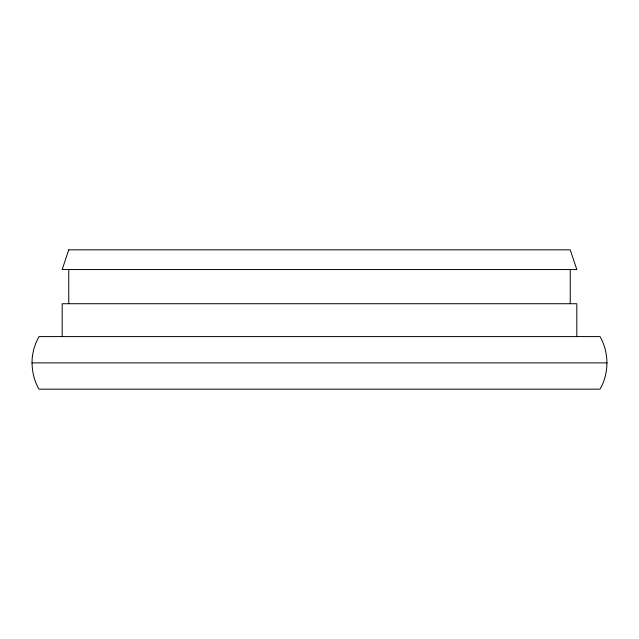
<?xml version="1.0" encoding="UTF-8"?>
<svg xmlns="http://www.w3.org/2000/svg" width="639" height="639" viewBox="0 0 639 639"><rect width="100%" height="100%" fill="white"/><g stroke="black" fill="none" stroke-linecap="round" stroke-linejoin="round"><path stroke-width="0.96" d="M31.95 362.88L607.05 362.88M576.817 336.585L576.817 303.725L62.183 303.725L62.183 336.585M570.244 269.546L570.244 303.725M68.756 269.546L68.756 303.725M32.349 356.402C31.287 367.705 33.228 379.286 38.995 389.167L600.005 389.167C609.223 373.232 609.223 352.528 600.005 336.585L38.995 336.585L35.824 343.071L33.619 349.741L32.349 356.402M68.756 249.833L62.183 269.546L576.817 269.546L570.244 249.833L68.756 249.833"/></g></svg>
